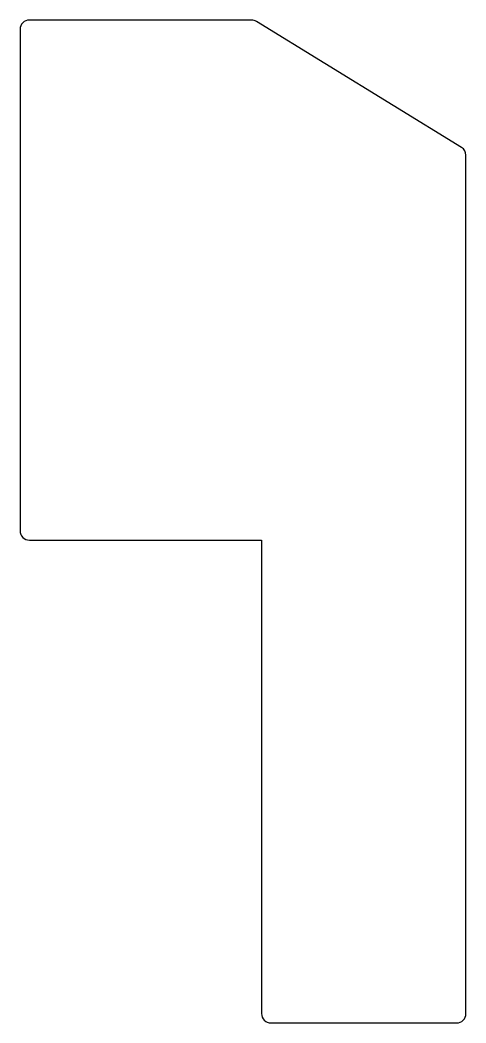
# Model space of a CAD drawing. Extents: x 569.5 to 581.5, y 74.2 to 101.2.
import ezdxf

# ---------------------------------------------------------------- set-up
doc = ezdxf.new("R2010")
doc.units = 0
doc.layers.get('0').update_dxf_attribs({"linetype": 'CONTINUOUS'})

msp = doc.modelspace()

# ---------------------------------------------------------------- linework, layer by layer
msp.add_lwpolyline([(569.725, 101.232, 0.414214), (569.475, 100.982), (569.475, 87.482, 0.414214), (569.725, 87.232), (575.975, 87.232), (575.975, 74.482, 0.414214), (576.225, 74.232), (581.225, 74.232, 0.414214), (581.475, 74.482), (581.475, 97.592, 0.260707), (581.356, 97.805), (575.835, 101.195, 0.138545), (575.704, 101.232)], format="xyb", close=True)

doc.saveas('drawing.dxf')
